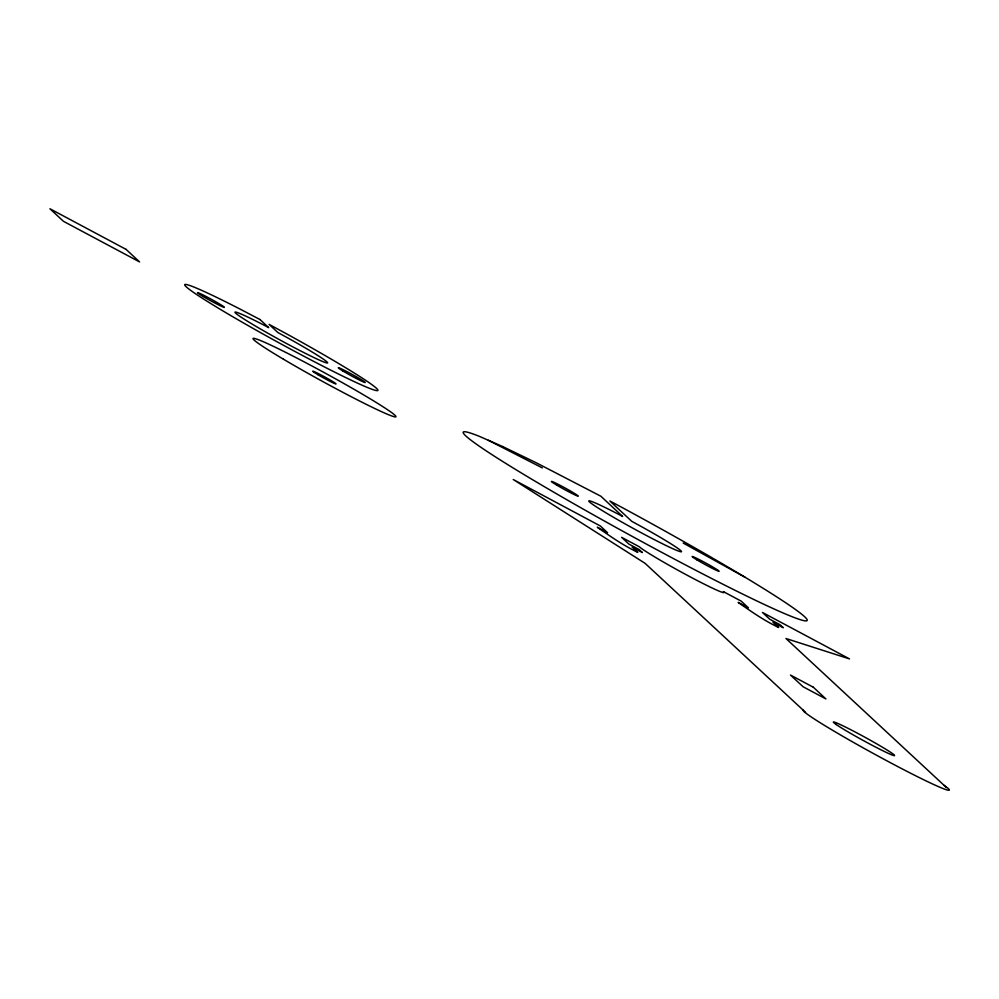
<?xml version="1.0" encoding="UTF-8"?>
<svg xmlns="http://www.w3.org/2000/svg" width="999" height="999" viewBox="0 0 999 999"><rect width="100%" height="100%" fill="white"/><g stroke="black" fill="none" stroke-linecap="round" stroke-linejoin="round"><path stroke-width="1.5" d="M488.361 440.297L542.345 467.919M683.191 543.056L744.967 577.197M944.005 785.276L948.201 788.461A83.566 4.371 28.7 0 1 888.798 761.837A83.566 4.371 28.7 0 1 803.783 711.425L803.159 710.139M946.415 787.512L785.963 638.511L849.525 658.915L762.462 612.462L769.754 619.23L780.032 624.712L783.266 627.734L772.989 622.24L778.658 627.509C764.123 620.579 751.136 611.488 738.149 602.385L748.426 607.867L741.133 601.086L723.351 591.608A48.589 2.547 28.7 0 1 688.823 576.123A48.589 2.547 28.7 0 1 639.385 546.803L621.603 537.325L628.895 544.093L639.173 549.575L642.419 552.584L632.142 547.102L637.812 552.372C623.276 545.442 610.289 536.351 597.302 527.235L607.579 532.717L600.287 525.949L513.236 479.508L645.117 563.361L805.569 712.374M502.722 446.578L478.821 436.126A196.054 10.265 28.7 0 0 591.658 513.873A196.054 10.265 28.7 0 0 806.655 620.804A196.054 10.265 28.7 0 0 619.155 505.919L609.877 501.011L631.718 521.291L643.219 527.597A52.872 2.772 28.7 0 1 675.386 549.825A52.872 2.772 28.7 0 1 599.675 508.978A52.872 2.772 28.7 0 1 619.305 514.685L622.627 516.446L600.824 496.203L535.651 462.475L502.722 446.578M259.952 319.505L240.359 309.24A110.14 5.769 28.7 0 0 213.024 304.932A110.14 5.769 28.7 0 0 368.931 388.099A110.14 5.769 28.7 0 0 289.623 335.514L269.093 324.375L277.809 332.48L289.323 338.798A52.872 2.772 28.7 0 1 321.491 361.026A52.872 2.772 28.7 0 1 245.779 320.179A52.872 2.772 28.7 0 1 265.397 325.886L268.719 327.647L259.952 319.505M126.086 249.388L49.95 208.766L63.449 221.316L139.585 261.925L126.086 249.388M813.323 687.225L790.471 675.049L803.084 686.75L825.923 698.938L813.323 687.225M836.225 724.537L833.803 722.702A34.953 1.823 28.7 0 1 858.641 733.84A34.953 1.823 28.7 0 1 894.205 754.919L894.555 755.656A34.953 1.823 28.7 0 1 869.355 743.793A34.953 1.823 28.7 0 1 836.225 724.537M342.944 371.004A15.422 0.812 28.7 0 0 365.022 382.517A15.422 0.812 28.7 0 0 347.19 371.753A15.422 0.812 28.7 0 0 342.944 371.004M203.122 296.478A15.422 0.812 28.7 0 0 224.35 307.392A15.422 0.812 28.7 0 0 205.132 295.991A15.422 0.812 28.7 0 0 203.122 296.478M557.03 485.277A15.422 0.812 28.7 0 0 578.259 496.191A15.422 0.812 28.7 0 0 559.04 484.79A15.422 0.812 28.7 0 0 557.03 485.277M696.84 559.802A15.422 0.812 28.7 0 0 718.93 571.316A15.422 0.812 28.7 0 0 701.098 560.551A15.422 0.812 28.7 0 0 696.84 559.802M283.479 359.228A81.506 4.271 28.7 0 0 395.691 416.883A81.506 4.271 28.7 0 0 294.143 356.655A81.506 4.271 28.7 0 0 283.479 359.228M317.794 374.613A13.212 0.687 28.7 0 0 335.989 383.966A13.212 0.687 28.7 0 0 319.53 374.2A13.212 0.687 28.7 0 0 317.794 374.613"/></g></svg>
